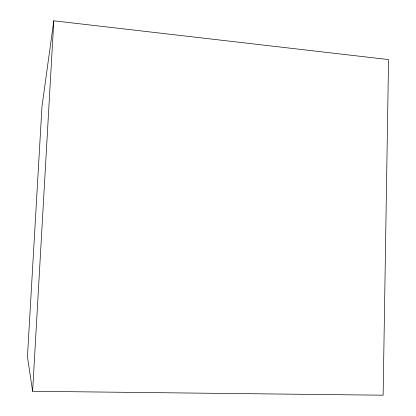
<?xml version="1.0" encoding="UTF-8"?>
<svg xmlns="http://www.w3.org/2000/svg" width="416" height="416" viewBox="0 0 416 416"><rect width="100%" height="100%" fill="white"/><g stroke="black" fill="none" stroke-linecap="round" stroke-linejoin="round"><path stroke-width="0.62" d="M32.62 391.274L53.81 20.8L388.554 59.587L383.131 395.2L32.62 391.274L27.446 356.845L41.969 106.642L53.81 20.8"/></g></svg>
